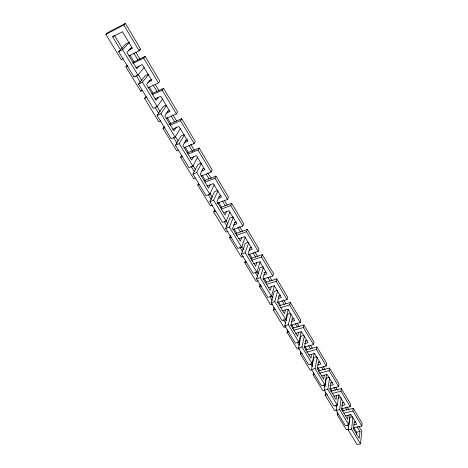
<?xml version="1.0" encoding="UTF-8"?>
<svg xmlns="http://www.w3.org/2000/svg" width="468" height="468" viewBox="0 0 468 468"><rect width="100%" height="100%" fill="white"/><g stroke="black" fill="none" stroke-linecap="round" stroke-linejoin="round"><path stroke-width="0.7" d="M353.34 427.939L361.846 426.038L362.133 423.312L353.241 408.353L342.149 410.962M352.375 416.777L349.666 417.403L348.133 429.905L357.084 444.6L360.506 443.869L361.811 431.256L358.892 426.377M357.137 426.763L359.98 431.496L359.243 438.405L353.504 428.899L354.294 422.031M356.37 434.316L356.598 432.245L353.75 427.524M360.506 443.869L351.573 429.138L352.971 417.321M361.846 426.038L352.919 411.056L353.241 408.353M348.338 424.786L348.174 426.143L347.443 424.944M336.954 404.984L336.164 410.471L345.413 425.646L348.865 424.862L350.14 414.461M348.122 415.215L347.607 419.346L341.675 409.535L342.594 402.749M341.312 408.816L350.204 406.715L350.544 404.019L341.359 388.58L330.683 391.225M348.865 424.862L339.639 409.652L341.26 397.975M350.204 406.715L340.985 391.248L341.359 388.58M348.379 429.051L346.256 429.525L337.212 414.724L337.592 412.033M336.656 404.902L336.369 406.914L335.24 405.054M329.074 377.378L326.313 378.085L324.301 390.277L333.848 405.955L337.334 405.124L338.803 394.846M336.673 395.472L336.077 399.549L329.952 389.417L331.005 382.713M329.7 388.873L338.68 386.638L339.066 383.976L329.583 368.024L318.281 370.978M337.334 405.124L327.811 389.405L329.647 377.916M336.521 409.945L334.468 410.43L325.137 395.15L325.57 392.494M338.68 386.638L329.156 370.65L329.583 368.024M316.596 356.762L313.817 357.511L311.536 369.527L321.405 385.731L324.921 384.842L326.699 374.107M325.108 384.286L324.669 386.937L323.575 385.129M324.342 375.196L323.663 379.215L317.339 368.743L318.532 362.138M317.199 368.398L326.266 366.011L326.705 363.39L316.906 346.899L305.715 349.988M324.921 384.842L315.075 368.597L317.164 357.283M327.811 389.405L322.791 390.599L313.15 374.81L313.642 372.189M326.266 366.011L316.421 349.491L316.906 346.899M303.796 335.392L300.982 336.188L298.42 348.005L308.628 364.759L312.174 363.811L314.192 353.241M311.682 354.217L310.928 358.131L304.381 347.303L305.733 340.809M304.375 347.162L313.519 344.623L314.022 342.044L303.89 324.997L292.377 328.343M311.624 369.86L310.225 370.229L300.269 353.919L300.678 351.983M312.174 363.811L301.995 347.01L304.352 335.884M313.519 344.623L303.34 327.541L303.89 324.997M290.581 313.32L287.627 314.209L284.766 325.804L295.326 343.138L298.906 342.131L301.17 331.742M299.309 344.506L299.725 342.576L298.993 341.365M290.722 325.359L300.251 322.575L300.813 320.042L290.33 302.404L279.25 305.797M298.525 332.502L297.66 336.393L290.891 325.19L292.401 318.813M299.45 348.531L297.338 349.116L287.042 332.251L287.65 329.718M298.906 342.131L288.37 324.745L291.008 313.829M277.296 290.365L274.312 291.307L271.142 302.667L282.069 320.615L285.685 319.539L288.212 309.348M300.251 322.575L289.71 304.89L290.33 302.404M285.404 309.933L284.445 313.747L277.436 302.147L279.115 295.905M277.407 302.562L287.024 299.59L287.656 297.116L276.804 278.846L265.075 282.631M285.96 326.758L283.918 327.354L273.265 309.91L273.944 307.423M285.685 319.539L274.78 301.538L277.711 290.844M287.024 299.59L276.12 281.28L276.804 278.846M263.022 266.754L260.015 267.754L256.499 278.846L267.825 297.443L271.469 296.297L274.47 285.661M271.305 286.714L270.235 290.447L262.975 278.431L264.841 272.335M263.104 279.109L272.809 275.95L273.511 273.528L262.267 254.604L250.918 258.465M272.598 304.042L270.539 304.68L259.512 286.621L260.261 284.187M271.469 296.297L260.173 277.647L263.408 267.251M272.809 275.95L261.507 256.979L262.267 254.604M248.338 242.231L245.302 243.296L241.418 254.089L253.159 273.365L256.838 272.148L260.155 261.811M256.786 262.642L255.61 266.245L248.087 253.791L250.152 247.847M248.099 254.838L258.172 251.38L258.95 249.023L247.297 229.408L234.866 233.865M258.248 280.689L256.171 281.362L244.752 262.653L245.577 260.284M256.838 272.148L245.127 252.814L248.707 242.693M233.017 216.883L229.952 218.012L225.681 228.483L237.861 248.479L241.576 247.18L245.232 237.124M236.311 235.34L246.455 231.713L247.297 229.408M241.663 237.68L240.353 241.219L232.549 228.302L234.825 222.54M232.736 229.659L242.898 225.98L243.758 223.692L231.672 203.346L220.305 207.646M243.401 256.452L241.383 257.143L229.554 237.756L230.461 235.451M225.681 228.483L229.419 227.12L233.362 217.31M217.643 190.382L214.555 191.587L209.875 201.702L222.516 222.464L226.266 221.077L230.016 211.986M221.194 209.173L230.742 205.575L231.672 203.346M226.494 211.635L225.055 215.064L216.959 201.649L219.451 196.08M217.064 203.434L227.583 199.421L228.53 197.209L215.982 176.085L203.966 180.876M227.998 231.373L225.962 232.105L213.689 212.004L214.683 209.769M209.875 201.702L213.654 200.251L217.977 190.774M201.158 163.08L198.04 164.356L192.915 174.084L206.043 195.647L209.828 194.173L214.245 184.778M205.037 182.181L214.964 178.232L215.982 176.085M210.214 184.796L208.629 188.101L200.216 174.172L202.954 168.813M201.187 176.05L211.138 172.048L212.179 169.919L199.14 147.976L187.171 153.007M212.46 205.189L210.489 205.943L197.753 185.071L198.567 183.456M192.915 174.084L196.724 172.54L201.445 163.472M184.135 134.649L180.993 136.007L175.389 145.302L189.037 167.719L192.851 166.152L197.671 157.172M188.007 154.229L198.022 150.029L199.14 147.976M193.383 156.885L191.669 160.021L182.929 145.542L185.925 140.423M184.117 147.789L194.15 143.53L195.291 141.5L181.742 118.691L168.872 124.4M195.881 178.185L193.892 178.987L180.666 157.312L181.853 155.247M175.389 145.302L179.232 143.658L184.392 134.995M166.333 105.171L163.162 106.616L157.055 115.444L171.253 138.756L175.096 137.089L180.367 128.519M170.147 125.237L180.519 120.645L181.742 118.691M176.448 126.892L173.932 130.905L164.841 115.842L168.111 110.98M165.994 118.609L176.383 113.952L177.635 112.022L163.537 88.294L151.778 93.799M178.77 150.064L176.764 150.912L163.016 128.39L164.309 126.418M157.055 115.444L160.928 113.689L166.561 105.47M148.362 74.248L145.162 75.787L138.51 84.088L153.293 108.377L157.172 106.599L162.507 99.064M158.09 97.496L156.025 100.357L146.56 84.673L150.123 80.092M152.398 94.723L162.197 90.143L163.537 88.294M147.964 87.879L158.447 82.918L159.81 81.099L145.133 56.382L132.83 62.466M160.799 120.937L158.851 121.809L144.553 98.391L145.963 96.525M127.407 65.146L125.88 66.895L140.757 91.283L141.476 90.365M138.51 84.088L142.418 82.222L148.561 74.488M129.086 42.307L125.869 43.945L118.626 51.679L134.029 76.986L137.943 75.091L144.208 67.474M134.029 76.986L134.936 75.892M139.066 66.111L136.82 68.79L126.951 52.451L130.835 48.181M132.871 63.443L143.676 58.108L145.133 56.382M129.01 55.938L139.195 50.848L140.681 49.152L125.389 23.4L107.529 32.731L105.867 34.351L121.37 59.758L123.277 58.804M118.626 51.679L122.563 49.69L129.256 42.494M120.434 49.643L112.659 36.832L113.882 35.609M105.867 34.351L123.804 24.991L125.389 23.4M112.659 36.832L122.476 31.748L132.438 48.38L128.524 50.351M130.063 48.66L132.011 47.677M139.417 49.783L140.681 49.152M125.88 66.895L127.787 65.953M135.837 67.696L142.272 64.543L151.831 80.508L147.946 82.356M149.356 80.543L151.936 79.314M140.757 91.283L142.722 90.353M144.553 98.391L147.168 97.168M154.885 98.982L160.723 96.273L169.902 111.6L166.058 113.338M167.351 111.413L169.907 110.255M163.016 128.39L164.964 127.53M172.651 129.279L178.981 126.495L187.803 141.225L183.982 142.857M185.17 140.833L187.703 139.745M180.666 157.312L182.672 156.47M190.236 158.196L196.425 155.622L204.908 169.79L201.532 171.159M202.615 169.042L203.96 168.498M197.753 185.071L199.742 184.281M207.09 186.03L213.309 183.573L221.475 197.215L218.129 198.502M219.118 196.297L221.118 195.53M213.689 212.004L215.736 211.232M223.4 212.794L229.039 210.682L236.907 223.821L233.59 225.026M234.491 222.75L236.475 222.025M229.554 237.756L231.578 237.03M238.598 238.768L244.706 236.603L252.293 249.263L249.005 250.398M249.818 248.052L251.79 247.367M241.418 254.089L245.127 252.814M244.752 262.653L246.759 261.975M251.451 260.383L261.507 256.979M253.744 263.665L259.717 261.659L267.035 273.874L263.776 274.938M263.864 272.739L265.812 272.101M256.499 278.846L260.173 277.647M259.512 286.621L261.589 285.954M266.432 284.392L276.12 281.28M268.293 287.68L274.295 285.761L281.356 297.554L278.571 298.42M278.548 296.168L280.624 295.519M271.142 302.667L274.78 301.538M273.265 309.91L275.319 309.284M280.806 307.611L289.71 304.89M282.42 310.834L287.861 309.19L294.682 320.574L291.236 321.592M291.833 319.071L293.892 318.456M284.766 325.804L288.37 324.745M287.042 332.251L289.078 331.666M293.834 330.291L303.34 327.541M295.565 333.351L301.456 331.66L308.049 342.664L304.633 343.617M305.171 341.049L307.213 340.476M298.42 348.005L301.995 347.01M300.269 353.919L302.375 353.34M306.587 352.188L316.421 349.491M308.868 354.984L314.508 353.445L320.884 364.086L317.503 364.981M317.977 362.372L320.001 361.828M311.536 369.527L315.075 368.597M313.15 374.81L314.543 374.453M319.416 373.183L329.156 370.65M321.557 375.915L327.22 374.453L333.391 384.743L330.039 385.585M330.455 382.935L332.461 382.432M325.137 395.15L327.202 394.641M332.028 393.453L340.985 391.248M333.906 396.15L339.031 394.893L345.004 404.855L341.687 405.645M337.937 398.116L340.669 397.455M342.05 402.96L344.038 402.486M336.164 410.471L339.639 409.652M337.212 414.724L338.58 414.402M344.044 413.127L352.919 411.056M345.384 415.853L350.947 414.566L356.733 424.213L353.878 424.856M354.194 422.136L355.616 421.814M348.133 429.905L351.573 429.138M356.598 432.245L359.98 431.496M136.217 75.401L140.277 82.093M208.365 194.67L211.349 199.59M173.458 137.399L177.15 143.483M190.997 166.298L194.337 171.791M270.065 296.671L272.312 300.368M155.119 107.435L158.81 113.513M239.815 247.063L242.716 251.848M255.329 272.622L257.54 276.26M224.225 221.621L227.237 226.582M297.326 342.114L299.169 345.144M310.576 363.934L312.086 366.421L312.583 363.806L311.828 362.565M283.549 319.65L285.72 323.218M138.423 74.833L142.091 80.888M114.286 35.199L122.376 48.573M209.769 193.097L212.367 197.391M142.418 82.222L157.172 106.599M175.43 136.609L177.998 140.85M192.869 165.415L195.448 169.679M271.51 295.443L272.628 297.285M156.839 106.142L160.138 111.589M122.563 49.69L137.943 75.091M213.654 200.251L226.266 221.077M241.757 246.519L243.559 249.502M256.838 271.428L258.301 273.844M225.915 220.592L227.793 223.686M179.232 143.658L192.851 166.152M196.724 172.54L209.828 194.173M160.928 113.689L175.096 137.089M285.62 319.509L286.34 320.697M229.419 227.12L241.576 247.18M149.298 86.937L153.071 93.196M129.934 55.078L134.029 61.875M218.644 202.346L221.557 207.172M185.141 147.022L188.516 152.621M202.047 175.055L205.247 180.361M278.413 301.801L280.578 305.388M167.199 117.515L170.826 123.529M249.479 254.048L252.082 258.365M264.209 278.478L266.45 282.186M330.49 388.469L331.964 390.909M234.135 228.846L236.755 233.193M305.089 346.572L306.891 349.555M317.854 367.719L319.603 370.627M291.851 324.845L293.728 327.951M342.02 408.295L343.448 410.652M133.807 53.141L137.896 59.962M222.358 200.924L225.266 205.768M188.92 145.413L192.664 151.661M206.148 174.143L208.991 178.875M171.007 115.807L174.628 121.844M281.993 300.696L284.152 304.294M253.124 252.796L255.721 257.131M267.825 277.302L270.059 281.022M237.814 227.518L240.429 231.871M333.941 387.609L335.41 390.055M308.605 345.595L310.758 349.186M321.686 367.386L323.084 369.72M295.396 323.803L297.268 326.921M345.442 407.488L346.864 409.851M155.247 84.386L158.921 90.529M135.702 51.96L140.178 59.442M224.225 200.105L227.202 205.083M190.651 144.22L194.331 150.374M207.78 172.856L211.162 178.501M172.926 114.835L176.647 121.06M283.772 300.006L285.977 303.691M254.844 251.878L257.792 256.809M269.878 277.003L272.084 280.695M239.552 226.553L242.512 231.502M335.737 387.176L337.603 390.294M310.401 345.051L312.244 348.133M323.224 366.485L325.079 369.58M297.057 322.978L299.268 326.664M347.139 406.949L348.947 409.968M152.977 84.854L156.903 91.4M143.676 58.108L158.447 82.918M123.804 24.991L139.195 50.848M214.964 178.232L227.583 199.421M180.519 120.645L194.15 143.53M198.022 150.029L211.138 172.048M162.197 90.143L176.383 113.952M246.455 231.713L258.172 251.38M230.742 205.575L242.898 225.98"/></g></svg>
